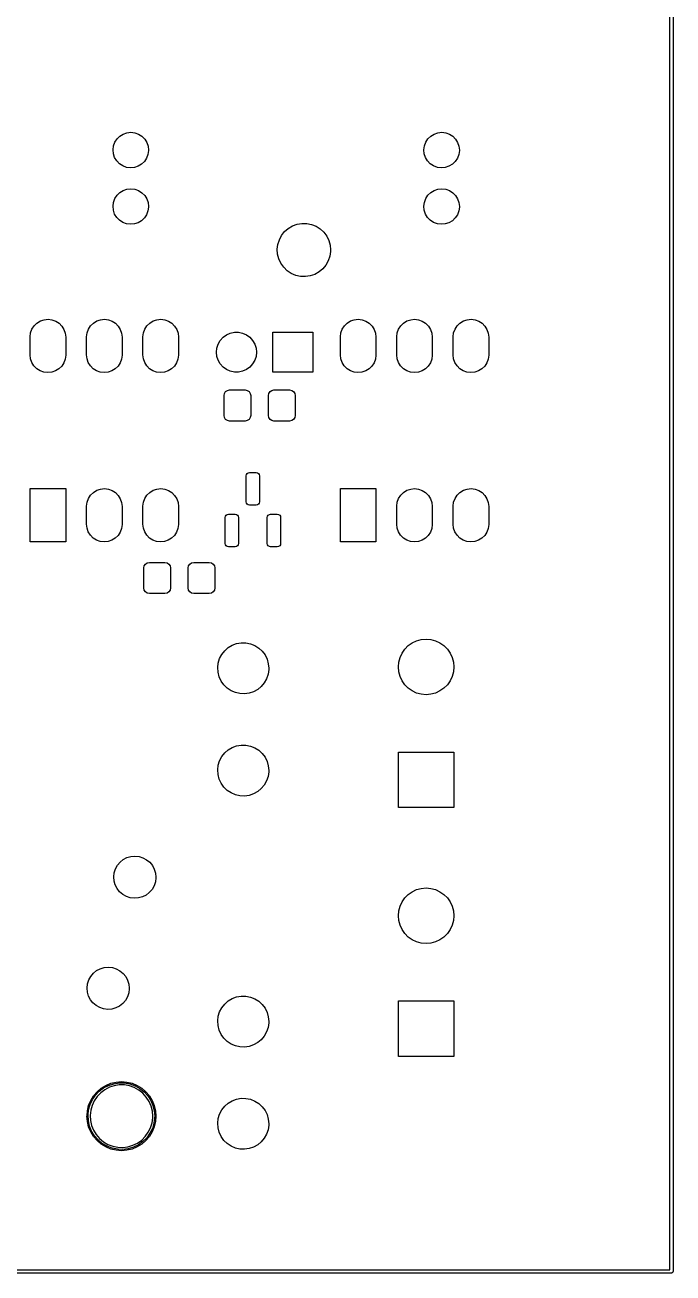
# Model space of a CAD drawing. Extents: x 10 to 287, y -200 to -10.
# Drawn here: x 177.7 to 206.9, y -122.3 to -66.2 of the extents above; entities that cross this region are included whole.
import ezdxf

# ---------------------------------------------------------------- set-up
doc = ezdxf.new("R2010")
doc.units = 0
doc.layers.add('BLACK', color=7, linetype='CONTINUOUS')

msp = doc.modelspace()

# ---------------------------------------------------------------- linework, layer by layer
at = {"layer": 'BLACK', "linetype": 'CONTINUOUS'}
for p, q in [((206.771, -122.195), (206.771, -36.8788)), ((206.921, -36.8038), (206.921, -122.27)), ((181.783, -71.4493), (181.88, -71.2994)), ((181.88, -71.2994), (182.007, -71.1746)), ((182.007, -71.1746), (182.159, -71.0811)), ((182.159, -71.0811), (182.328, -71.0237)), ((182.328, -71.0237), (182.506, -71.005)), ((182.506, -71.005), (182.683, -71.0261)), ((182.683, -71.0261), (182.851, -71.086)), ((182.851, -71.086), (183.001, -71.1815)), ((183.001, -71.1815), (183.127, -71.3081)), ((183.127, -71.3081), (183.221, -71.4593)), ((195.783, -71.4493), (195.88, -71.2994)), ((195.88, -71.2994), (196.007, -71.1746)), ((196.007, -71.1746), (196.159, -71.0811)), ((196.159, -71.0811), (196.328, -71.0237)), ((196.328, -71.0237), (196.506, -71.005)), ((196.506, -71.005), (196.683, -71.0261)), ((196.683, -71.0261), (196.851, -71.086)), ((196.851, -71.086), (197.001, -71.1815)), ((197.001, -71.1815), (197.127, -71.3081)), ((197.127, -71.3081), (197.221, -71.4593)), ((181.7, -71.7938), (181.722, -71.6169)), ((181.717, -71.9713), (181.7, -71.7938)), ((181.722, -71.6169), (181.783, -71.4493)), ((183.221, -71.4593), (183.28, -71.6278)), ((183.3, -71.8273), (183.275, -72.004)), ((183.28, -71.6278), (183.3, -71.805)), ((183.3, -71.805), (183.3, -71.8273)), ((195.7, -71.7938), (195.722, -71.6169)), ((195.717, -71.9713), (195.7, -71.7938)), ((195.722, -71.6169), (195.783, -71.4493)), ((197.221, -71.4593), (197.28, -71.6278)), ((197.3, -71.8273), (197.275, -72.004)), ((197.28, -71.6278), (197.3, -71.805)), ((197.3, -71.805), (197.3, -71.8273)), ((181.774, -72.1406), (181.717, -71.9713)), ((181.866, -72.2931), (181.774, -72.1406)), ((181.99, -72.4214), (181.866, -72.2931)), ((182.139, -72.5191), (181.99, -72.4214)), ((182.984, -72.4422), (182.83, -72.5335)), ((183.113, -72.3192), (182.984, -72.4422)), ((183.212, -72.1707), (183.113, -72.3192)), ((183.275, -72.004), (183.212, -72.1707)), ((195.774, -72.1406), (195.717, -71.9713)), ((195.866, -72.2931), (195.774, -72.1406)), ((195.99, -72.4214), (195.866, -72.2931)), ((196.139, -72.5191), (195.99, -72.4214)), ((196.984, -72.4422), (196.83, -72.5335)), ((197.113, -72.3192), (196.984, -72.4422)), ((197.212, -72.1707), (197.113, -72.3192)), ((197.275, -72.004), (197.212, -72.1707)), ((182.306, -72.5812), (182.139, -72.5191)), ((182.483, -72.6048), (182.306, -72.5812)), ((182.661, -72.5887), (182.483, -72.6048)), ((182.83, -72.5335), (182.661, -72.5887)), ((196.306, -72.5812), (196.139, -72.5191)), ((196.483, -72.6048), (196.306, -72.5812)), ((196.661, -72.5887), (196.483, -72.6048)), ((196.83, -72.5335), (196.661, -72.5887)), ((182.159, -73.6211), (182.328, -73.5637)), ((182.328, -73.5637), (182.506, -73.545)), ((182.506, -73.545), (182.683, -73.5661)), ((182.683, -73.5661), (182.851, -73.626)), ((196.159, -73.6211), (196.328, -73.5637)), ((196.328, -73.5637), (196.506, -73.545)), ((196.506, -73.545), (196.683, -73.5661)), ((196.683, -73.5661), (196.851, -73.626)), ((181.722, -74.1569), (181.783, -73.9893)), ((181.783, -73.9893), (181.88, -73.8394)), ((181.88, -73.8394), (182.007, -73.7146)), ((182.007, -73.7146), (182.159, -73.6211)), ((182.851, -73.626), (183.001, -73.7215)), ((183.001, -73.7215), (183.127, -73.8481)), ((183.127, -73.8481), (183.221, -73.9993)), ((183.221, -73.9993), (183.28, -74.1678)), ((195.722, -74.1569), (195.783, -73.9893)), ((195.783, -73.9893), (195.88, -73.8394)), ((195.88, -73.8394), (196.007, -73.7146)), ((196.007, -73.7146), (196.159, -73.6211)), ((196.851, -73.626), (197.001, -73.7215)), ((197.001, -73.7215), (197.127, -73.8481)), ((197.127, -73.8481), (197.221, -73.9993)), ((197.221, -73.9993), (197.28, -74.1678)), ((181.7, -74.3338), (181.722, -74.1569)), ((181.717, -74.5113), (181.7, -74.3338)), ((181.774, -74.6806), (181.717, -74.5113)), ((181.866, -74.8331), (181.774, -74.6806)), ((183.275, -74.544), (183.212, -74.7107)), ((183.3, -74.3673), (183.275, -74.544)), ((183.28, -74.1678), (183.3, -74.345)), ((183.3, -74.345), (183.3, -74.3673)), ((195.7, -74.3338), (195.722, -74.1569)), ((195.717, -74.5113), (195.7, -74.3338)), ((195.774, -74.6806), (195.717, -74.5113)), ((195.866, -74.8331), (195.774, -74.6806)), ((197.275, -74.544), (197.212, -74.7107)), ((197.3, -74.3673), (197.275, -74.544)), ((197.28, -74.1678), (197.3, -74.345)), ((197.3, -74.345), (197.3, -74.3673)), ((181.99, -74.9614), (181.866, -74.8331)), ((182.139, -75.0591), (181.99, -74.9614)), ((182.306, -75.1212), (182.139, -75.0591)), ((182.483, -75.1448), (182.306, -75.1212)), ((182.661, -75.1287), (182.483, -75.1448)), ((182.83, -75.0735), (182.661, -75.1287)), ((182.984, -74.9822), (182.83, -75.0735)), ((183.113, -74.8592), (182.984, -74.9822)), ((183.212, -74.7107), (183.113, -74.8592)), ((189.595, -75.3292), (189.783, -75.2169)), ((189.783, -75.2169), (189.989, -75.1409)), ((189.989, -75.1409), (190.206, -75.1037)), ((190.206, -75.1037), (190.425, -75.1066)), ((190.425, -75.1066), (190.641, -75.1494)), ((190.641, -75.1494), (190.845, -75.2308)), ((190.845, -75.2308), (191.031, -75.348)), ((195.99, -74.9614), (195.866, -74.8331)), ((196.139, -75.0591), (195.99, -74.9614)), ((196.306, -75.1212), (196.139, -75.0591)), ((196.483, -75.1448), (196.306, -75.1212)), ((196.661, -75.1287), (196.483, -75.1448)), ((196.83, -75.0735), (196.661, -75.1287)), ((196.984, -74.9822), (196.83, -75.0735)), ((197.113, -74.8592), (196.984, -74.9822)), ((197.212, -74.7107), (197.113, -74.8592)), ((189.191, -75.8408), (189.294, -75.6464)), ((189.294, -75.6464), (189.43, -75.474)), ((189.43, -75.474), (189.595, -75.3292)), ((191.031, -75.348), (191.192, -75.497)), ((191.192, -75.497), (191.323, -75.673)), ((191.323, -75.673), (191.42, -75.87)), ((189.1, -76.2686), (189.126, -76.0505)), ((189.115, -76.4877), (189.1, -76.2686)), ((189.126, -76.0505), (189.191, -75.8408)), ((191.42, -75.87), (191.48, -76.0813)), ((191.498, -76.3628), (191.467, -76.5801)), ((191.48, -76.0813), (191.5, -76.3)), ((191.5, -76.3), (191.498, -76.3628)), ((189.169, -76.7006), (189.115, -76.4877)), ((189.261, -76.9), (189.169, -76.7006)), ((189.388, -77.0793), (189.261, -76.9)), ((191.396, -76.7881), (191.289, -76.9797)), ((191.467, -76.5801), (191.396, -76.7881)), ((189.545, -77.2326), (189.388, -77.0793)), ((189.727, -77.3546), (189.545, -77.2326)), ((189.929, -77.4413), (189.727, -77.3546)), ((190.143, -77.4897), (189.929, -77.4413)), ((190.363, -77.4984), (190.143, -77.4897)), ((190.58, -77.4668), (190.363, -77.4984)), ((190.788, -77.3963), (190.58, -77.4668)), ((190.98, -77.289), (190.788, -77.3963)), ((191.149, -77.1485), (190.98, -77.289)), ((191.289, -76.9797), (191.149, -77.1485)), ((178.052, -79.8641), (178.149, -79.7142)), ((178.149, -79.7142), (178.276, -79.5894)), ((178.276, -79.5894), (178.428, -79.4959)), ((178.428, -79.4959), (178.597, -79.4385)), ((178.597, -79.4385), (178.774, -79.4198)), ((178.774, -79.4198), (178.952, -79.4409)), ((178.952, -79.4409), (179.12, -79.5008)), ((179.12, -79.5008), (179.27, -79.5963)), ((179.27, -79.5963), (179.396, -79.7229)), ((179.396, -79.7229), (179.49, -79.8741)), ((180.592, -79.8641), (180.689, -79.7142)), ((180.689, -79.7142), (180.816, -79.5894)), ((180.816, -79.5894), (180.968, -79.4959)), ((180.968, -79.4959), (181.137, -79.4385)), ((181.137, -79.4385), (181.314, -79.4198)), ((181.314, -79.4198), (181.492, -79.4409)), ((181.492, -79.4409), (181.66, -79.5008)), ((181.66, -79.5008), (181.81, -79.5963)), ((181.81, -79.5963), (181.936, -79.7229)), ((181.936, -79.7229), (182.03, -79.8741)), ((183.132, -79.8641), (183.229, -79.7142)), ((183.229, -79.7142), (183.356, -79.5894)), ((183.356, -79.5894), (183.508, -79.4959)), ((183.508, -79.4959), (183.677, -79.4385)), ((183.677, -79.4385), (183.854, -79.4198)), ((183.854, -79.4198), (184.032, -79.4409)), ((184.032, -79.4409), (184.2, -79.5008)), ((184.2, -79.5008), (184.35, -79.5963)), ((184.35, -79.5963), (184.476, -79.7229)), ((184.476, -79.7229), (184.57, -79.8741)), ((192.022, -79.8641), (192.119, -79.7142)), ((192.119, -79.7142), (192.246, -79.5894)), ((192.246, -79.5894), (192.398, -79.4959)), ((192.398, -79.4959), (192.567, -79.4385)), ((192.567, -79.4385), (192.744, -79.4198)), ((192.744, -79.4198), (192.922, -79.4409)), ((192.922, -79.4409), (193.09, -79.5008)), ((193.09, -79.5008), (193.24, -79.5963)), ((193.24, -79.5963), (193.366, -79.7229)), ((193.366, -79.7229), (193.46, -79.8741)), ((194.562, -79.8641), (194.659, -79.7142)), ((194.659, -79.7142), (194.786, -79.5894)), ((194.786, -79.5894), (194.938, -79.4959)), ((194.938, -79.4959), (195.107, -79.4385)), ((195.107, -79.4385), (195.284, -79.4198)), ((195.284, -79.4198), (195.462, -79.4409)), ((195.462, -79.4409), (195.63, -79.5008)), ((195.63, -79.5008), (195.78, -79.5963)), ((195.78, -79.5963), (195.906, -79.7229)), ((195.906, -79.7229), (196, -79.8741)), ((197.102, -79.8641), (197.199, -79.7142)), ((197.199, -79.7142), (197.326, -79.5894)), ((197.326, -79.5894), (197.478, -79.4959)), ((197.478, -79.4959), (197.647, -79.4385)), ((197.647, -79.4385), (197.824, -79.4198)), ((197.824, -79.4198), (198.002, -79.4409)), ((198.002, -79.4409), (198.17, -79.5008)), ((198.17, -79.5008), (198.32, -79.5963)), ((198.32, -79.5963), (198.446, -79.7229)), ((198.446, -79.7229), (198.54, -79.8741)), ((177.969, -80.2086), (177.991, -80.0317)), ((177.969, -80.2198), (177.969, -80.2086)), ((177.969, -81.0198), (177.969, -80.2198)), ((177.991, -80.0317), (178.052, -79.8641)), ((179.49, -79.8741), (179.549, -80.0426)), ((179.549, -80.0426), (179.569, -80.2198)), ((179.569, -80.2198), (179.569, -81.0198)), ((180.509, -80.2086), (180.531, -80.0317)), ((180.509, -80.2198), (180.509, -80.2086)), ((180.509, -81.0198), (180.509, -80.2198)), ((180.531, -80.0317), (180.592, -79.8641)), ((182.03, -79.8741), (182.089, -80.0426)), ((182.089, -80.0426), (182.109, -80.2198)), ((182.109, -80.2198), (182.109, -81.0198)), ((183.049, -80.2086), (183.071, -80.0317)), ((183.049, -80.2198), (183.049, -80.2086)), ((183.049, -81.0198), (183.049, -80.2198)), ((183.071, -80.0317), (183.132, -79.8641)), ((184.57, -79.8741), (184.629, -80.0426)), ((184.629, -80.0426), (184.649, -80.2198)), ((184.649, -80.2198), (184.649, -81.0198)), ((186.532, -80.371), (186.658, -80.2312)), ((186.658, -80.2312), (186.81, -80.1206)), ((186.81, -80.1206), (186.982, -80.044)), ((186.982, -80.044), (187.166, -80.0049)), ((187.166, -80.0049), (187.354, -80.0049)), ((187.354, -80.0049), (187.538, -80.044)), ((187.538, -80.044), (187.71, -80.1206)), ((187.71, -80.1206), (187.862, -80.2312)), ((187.862, -80.2312), (187.988, -80.371)), ((188.9, -81.8), (188.9, -80)), ((188.9, -80), (190.7, -80)), ((190.7, -80), (190.7, -81.8)), ((191.939, -80.2086), (191.961, -80.0317)), ((191.939, -80.2198), (191.939, -80.2086)), ((191.939, -81.0198), (191.939, -80.2198)), ((191.961, -80.0317), (192.022, -79.8641)), ((193.46, -79.8741), (193.519, -80.0426)), ((193.519, -80.0426), (193.539, -80.2198)), ((193.539, -80.2198), (193.539, -81.0198)), ((194.479, -80.2086), (194.501, -80.0317)), ((194.479, -80.2198), (194.479, -80.2086)), ((194.479, -81.0198), (194.479, -80.2198)), ((194.501, -80.0317), (194.562, -79.8641)), ((196, -79.8741), (196.059, -80.0426)), ((196.059, -80.0426), (196.079, -80.2198)), ((196.079, -80.2198), (196.079, -81.0198)), ((197.019, -80.2086), (197.041, -80.0317)), ((197.019, -80.2198), (197.019, -80.2086)), ((197.019, -81.0198), (197.019, -80.2198)), ((197.041, -80.0317), (197.102, -79.8641)), ((198.54, -79.8741), (198.599, -80.0426)), ((198.599, -80.0426), (198.619, -80.2198)), ((198.619, -80.2198), (198.619, -81.0198)), ((186.36, -80.9), (186.38, -80.7129)), ((186.38, -80.7129), (186.438, -80.5339)), ((186.438, -80.5339), (186.532, -80.371)), ((187.988, -80.371), (188.082, -80.5339)), ((188.082, -80.5339), (188.14, -80.7129)), ((188.14, -80.7129), (188.16, -80.9)), ((177.989, -81.197), (177.969, -81.0198)), ((178.047, -81.3655), (177.989, -81.197)), ((178.142, -81.5167), (178.047, -81.3655)), ((179.485, -81.3755), (179.389, -81.5254)), ((179.546, -81.2079), (179.485, -81.3755)), ((179.569, -81.031), (179.546, -81.2079)), ((179.569, -81.0198), (179.569, -81.031)), ((180.529, -81.197), (180.509, -81.0198)), ((180.587, -81.3655), (180.529, -81.197)), ((180.682, -81.5167), (180.587, -81.3655)), ((182.025, -81.3755), (181.929, -81.5254)), ((182.086, -81.2079), (182.025, -81.3755)), ((182.109, -81.031), (182.086, -81.2079)), ((182.109, -81.0198), (182.109, -81.031)), ((183.069, -81.197), (183.049, -81.0198)), ((183.127, -81.3655), (183.069, -81.197)), ((183.222, -81.5167), (183.127, -81.3655)), ((184.565, -81.3755), (184.469, -81.5254)), ((184.626, -81.2079), (184.565, -81.3755)), ((184.649, -81.031), (184.626, -81.2079)), ((184.649, -81.0198), (184.649, -81.031)), ((186.38, -81.0871), (186.36, -80.9)), ((186.438, -81.2661), (186.38, -81.0871)), ((186.532, -81.429), (186.438, -81.2661)), ((186.658, -81.5688), (186.532, -81.429)), ((187.988, -81.429), (187.862, -81.5688)), ((188.082, -81.2661), (187.988, -81.429)), ((188.14, -81.0871), (188.082, -81.2661)), ((188.16, -80.9), (188.14, -81.0871)), ((191.959, -81.197), (191.939, -81.0198)), ((192.017, -81.3655), (191.959, -81.197)), ((192.112, -81.5167), (192.017, -81.3655)), ((193.455, -81.3755), (193.359, -81.5254)), ((193.516, -81.2079), (193.455, -81.3755)), ((193.539, -81.031), (193.516, -81.2079)), ((193.539, -81.0198), (193.539, -81.031)), ((194.499, -81.197), (194.479, -81.0198)), ((194.557, -81.3655), (194.499, -81.197)), ((194.652, -81.5167), (194.557, -81.3655)), ((195.995, -81.3755), (195.899, -81.5254)), ((196.056, -81.2079), (195.995, -81.3755)), ((196.079, -81.031), (196.056, -81.2079)), ((196.079, -81.0198), (196.079, -81.031)), ((197.039, -81.197), (197.019, -81.0198)), ((197.097, -81.3655), (197.039, -81.197)), ((197.192, -81.5167), (197.097, -81.3655)), ((198.535, -81.3755), (198.439, -81.5254)), ((198.596, -81.2079), (198.535, -81.3755)), ((198.619, -81.031), (198.596, -81.2079)), ((198.619, -81.0198), (198.619, -81.031)), ((178.268, -81.6433), (178.142, -81.5167)), ((178.418, -81.7388), (178.268, -81.6433)), ((178.586, -81.7987), (178.418, -81.7388)), ((178.763, -81.8198), (178.586, -81.7987)), ((178.941, -81.8011), (178.763, -81.8198)), ((179.109, -81.7437), (178.941, -81.8011)), ((179.261, -81.6502), (179.109, -81.7437)), ((179.389, -81.5254), (179.261, -81.6502)), ((180.808, -81.6433), (180.682, -81.5167)), ((180.958, -81.7388), (180.808, -81.6433)), ((181.126, -81.7987), (180.958, -81.7388)), ((181.303, -81.8198), (181.126, -81.7987)), ((181.481, -81.8011), (181.303, -81.8198)), ((181.649, -81.7437), (181.481, -81.8011)), ((181.801, -81.6502), (181.649, -81.7437)), ((181.929, -81.5254), (181.801, -81.6502)), ((183.348, -81.6433), (183.222, -81.5167)), ((183.498, -81.7388), (183.348, -81.6433)), ((183.666, -81.7987), (183.498, -81.7388)), ((183.843, -81.8198), (183.666, -81.7987)), ((184.021, -81.8011), (183.843, -81.8198)), ((184.189, -81.7437), (184.021, -81.8011)), ((184.341, -81.6502), (184.189, -81.7437)), ((184.469, -81.5254), (184.341, -81.6502)), ((186.81, -81.6794), (186.658, -81.5688)), ((186.982, -81.756), (186.81, -81.6794)), ((187.166, -81.7951), (186.982, -81.756)), ((187.354, -81.7951), (187.166, -81.7951)), ((187.538, -81.756), (187.354, -81.7951)), ((187.71, -81.6794), (187.538, -81.756)), ((187.862, -81.5688), (187.71, -81.6794)), ((190.7, -81.8), (188.9, -81.8)), ((192.238, -81.6433), (192.112, -81.5167)), ((192.388, -81.7388), (192.238, -81.6433)), ((192.556, -81.7987), (192.388, -81.7388)), ((192.733, -81.8198), (192.556, -81.7987)), ((192.911, -81.8011), (192.733, -81.8198)), ((193.079, -81.7437), (192.911, -81.8011)), ((193.231, -81.6502), (193.079, -81.7437)), ((193.359, -81.5254), (193.231, -81.6502)), ((194.778, -81.6433), (194.652, -81.5167)), ((194.928, -81.7388), (194.778, -81.6433)), ((195.096, -81.7987), (194.928, -81.7388)), ((195.273, -81.8198), (195.096, -81.7987)), ((195.451, -81.8011), (195.273, -81.8198)), ((195.619, -81.7437), (195.451, -81.8011)), ((195.771, -81.6502), (195.619, -81.7437)), ((195.899, -81.5254), (195.771, -81.6502)), ((197.318, -81.6433), (197.192, -81.5167)), ((197.468, -81.7388), (197.318, -81.6433)), ((197.636, -81.7987), (197.468, -81.7388)), ((197.813, -81.8198), (197.636, -81.7987)), ((197.991, -81.8011), (197.813, -81.8198)), ((198.159, -81.7437), (197.991, -81.8011)), ((198.311, -81.6502), (198.159, -81.7437)), ((198.439, -81.5254), (198.311, -81.6502)), ((186.7, -82.85), (186.719, -82.7543)), ((186.7, -83.75), (186.7, -82.85)), ((186.719, -82.7543), (186.773, -82.6732)), ((186.773, -82.6732), (186.854, -82.619)), ((186.854, -82.619), (186.95, -82.6)), ((186.95, -82.6), (187.65, -82.6)), ((187.65, -82.6), (187.746, -82.619)), ((187.746, -82.619), (187.827, -82.6732)), ((187.827, -82.6732), (187.881, -82.7543)), ((187.881, -82.7543), (187.9, -82.85)), ((187.9, -82.85), (187.9, -83.75)), ((188.7, -82.85), (188.719, -82.7543)), ((188.7, -83.75), (188.7, -82.85)), ((188.719, -82.7543), (188.773, -82.6732)), ((188.773, -82.6732), (188.854, -82.619)), ((188.854, -82.619), (188.95, -82.6)), ((188.95, -82.6), (189.65, -82.6)), ((189.65, -82.6), (189.746, -82.619)), ((189.746, -82.619), (189.827, -82.6732)), ((189.827, -82.6732), (189.881, -82.7543)), ((189.881, -82.7543), (189.9, -82.85)), ((189.9, -82.85), (189.9, -83.75)), ((186.719, -83.8457), (186.7, -83.75)), ((186.773, -83.9268), (186.719, -83.8457)), ((186.854, -83.981), (186.773, -83.9268)), ((186.95, -84), (186.854, -83.981)), ((187.65, -84), (186.95, -84)), ((187.746, -83.981), (187.65, -84)), ((187.827, -83.9268), (187.746, -83.981)), ((187.881, -83.8457), (187.827, -83.9268)), ((187.9, -83.75), (187.881, -83.8457)), ((188.719, -83.8457), (188.7, -83.75)), ((188.773, -83.9268), (188.719, -83.8457)), ((188.854, -83.981), (188.773, -83.9268)), ((188.95, -84), (188.854, -83.981)), ((189.65, -84), (188.95, -84)), ((189.746, -83.981), (189.65, -84)), ((189.827, -83.9268), (189.746, -83.981)), ((189.881, -83.8457), (189.827, -83.9268)), ((189.9, -83.75), (189.881, -83.8457)), ((187.7, -86.4613), (187.711, -86.4039)), ((187.7, -87.6363), (187.7, -86.4613)), ((187.711, -86.4039), (187.744, -86.3553)), ((187.744, -86.3553), (187.793, -86.3228)), ((187.793, -86.3228), (187.85, -86.3113)), ((187.85, -86.3113), (188.15, -86.3113)), ((188.15, -86.3113), (188.207, -86.3228)), ((188.207, -86.3228), (188.256, -86.3553)), ((188.256, -86.3553), (188.289, -86.4039)), ((188.289, -86.4039), (188.3, -86.4613)), ((188.3, -86.4613), (188.3, -87.6363)), ((177.969, -89.4398), (177.969, -87.0398)), ((177.969, -87.0398), (179.569, -87.0398)), ((179.569, -87.0398), (179.569, -89.4398)), ((180.968, -87.1159), (181.137, -87.0585)), ((181.137, -87.0585), (181.314, -87.0398)), ((181.314, -87.0398), (181.492, -87.0609)), ((181.492, -87.0609), (181.66, -87.1208)), ((183.508, -87.1159), (183.677, -87.0585)), ((183.677, -87.0585), (183.854, -87.0398)), ((183.854, -87.0398), (184.032, -87.0609)), ((184.032, -87.0609), (184.2, -87.1208)), ((191.939, -89.4398), (191.939, -87.0398)), ((191.939, -87.0398), (193.539, -87.0398)), ((193.539, -87.0398), (193.539, -89.4398)), ((194.938, -87.1159), (195.107, -87.0585)), ((195.107, -87.0585), (195.284, -87.0398)), ((195.284, -87.0398), (195.462, -87.0609)), ((195.462, -87.0609), (195.63, -87.1208)), ((197.478, -87.1159), (197.647, -87.0585)), ((197.647, -87.0585), (197.824, -87.0398)), ((197.824, -87.0398), (198.002, -87.0609)), ((198.002, -87.0609), (198.17, -87.1208)), ((180.531, -87.6517), (180.592, -87.4841)), ((180.592, -87.4841), (180.689, -87.3342)), ((180.689, -87.3342), (180.816, -87.2094)), ((180.816, -87.2094), (180.968, -87.1159)), ((181.66, -87.1208), (181.81, -87.2163)), ((181.81, -87.2163), (181.936, -87.3429)), ((181.936, -87.3429), (182.03, -87.4941)), ((182.03, -87.4941), (182.089, -87.6626)), ((183.071, -87.6517), (183.132, -87.4841)), ((183.132, -87.4841), (183.229, -87.3342)), ((183.229, -87.3342), (183.356, -87.2094)), ((183.356, -87.2094), (183.508, -87.1159)), ((184.2, -87.1208), (184.35, -87.2163)), ((184.35, -87.2163), (184.476, -87.3429)), ((184.476, -87.3429), (184.57, -87.4941)), ((184.57, -87.4941), (184.629, -87.6626)), ((194.501, -87.6517), (194.562, -87.4841)), ((194.562, -87.4841), (194.659, -87.3342)), ((194.659, -87.3342), (194.786, -87.2094)), ((194.786, -87.2094), (194.938, -87.1159)), ((195.63, -87.1208), (195.78, -87.2163)), ((195.78, -87.2163), (195.906, -87.3429)), ((195.906, -87.3429), (196, -87.4941)), ((196, -87.4941), (196.059, -87.6626)), ((197.041, -87.6517), (197.102, -87.4841)), ((197.102, -87.4841), (197.199, -87.3342)), ((197.199, -87.3342), (197.326, -87.2094)), ((197.326, -87.2094), (197.478, -87.1159)), ((198.17, -87.1208), (198.32, -87.2163)), ((198.32, -87.2163), (198.446, -87.3429)), ((198.446, -87.3429), (198.54, -87.4941)), ((198.54, -87.4941), (198.599, -87.6626)), ((180.509, -87.8286), (180.531, -87.6517)), ((180.509, -87.8398), (180.509, -87.8286)), ((180.509, -88.6398), (180.509, -87.8398)), ((182.089, -87.6626), (182.109, -87.8398)), ((182.109, -87.8398), (182.109, -88.6398)), ((183.049, -87.8286), (183.071, -87.6517)), ((183.049, -87.8398), (183.049, -87.8286)), ((183.049, -88.6398), (183.049, -87.8398)), ((184.629, -87.6626), (184.649, -87.8398)), ((184.649, -87.8398), (184.649, -88.6398)), ((186.843, -88.1978), (186.9, -88.1863)), ((186.9, -88.1863), (187.2, -88.1863)), ((187.2, -88.1863), (187.257, -88.1978)), ((187.711, -87.6937), (187.7, -87.6363)), ((187.744, -87.7424), (187.711, -87.6937)), ((187.793, -87.7749), (187.744, -87.7424)), ((187.85, -87.7863), (187.793, -87.7749)), ((188.15, -87.7863), (187.85, -87.7863)), ((188.207, -87.7749), (188.15, -87.7863)), ((188.256, -87.7424), (188.207, -87.7749)), ((188.289, -87.6937), (188.256, -87.7424)), ((188.3, -87.6363), (188.289, -87.6937)), ((188.743, -88.1978), (188.8, -88.1863)), ((188.8, -88.1863), (189.1, -88.1863)), ((189.1, -88.1863), (189.157, -88.1978)), ((194.479, -87.8286), (194.501, -87.6517)), ((194.479, -87.8398), (194.479, -87.8286)), ((194.479, -88.6398), (194.479, -87.8398)), ((196.059, -87.6626), (196.079, -87.8398)), ((196.079, -87.8398), (196.079, -88.6398)), ((197.019, -87.8286), (197.041, -87.6517)), ((197.019, -87.8398), (197.019, -87.8286)), ((197.019, -88.6398), (197.019, -87.8398)), ((198.599, -87.6626), (198.619, -87.8398)), ((198.619, -87.8398), (198.619, -88.6398)), ((180.529, -88.817), (180.509, -88.6398)), ((182.109, -88.651), (182.086, -88.8279)), ((182.109, -88.6398), (182.109, -88.651)), ((183.069, -88.817), (183.049, -88.6398)), ((184.649, -88.651), (184.626, -88.8279)), ((184.649, -88.6398), (184.649, -88.651)), ((186.75, -88.3363), (186.761, -88.2789)), ((186.75, -89.5113), (186.75, -88.3363)), ((186.761, -88.2789), (186.794, -88.2303)), ((186.794, -88.2303), (186.843, -88.1978)), ((187.257, -88.1978), (187.306, -88.2303)), ((187.306, -88.2303), (187.339, -88.2789)), ((187.339, -88.2789), (187.35, -88.3363)), ((187.35, -88.3363), (187.35, -89.5113)), ((188.65, -88.3363), (188.661, -88.2789)), ((188.65, -89.5113), (188.65, -88.3363)), ((188.661, -88.2789), (188.694, -88.2303)), ((188.694, -88.2303), (188.743, -88.1978)), ((189.157, -88.1978), (189.206, -88.2303)), ((189.206, -88.2303), (189.239, -88.2789)), ((189.239, -88.2789), (189.25, -88.3363)), ((189.25, -88.3363), (189.25, -89.5113)), ((194.499, -88.817), (194.479, -88.6398)), ((196.079, -88.651), (196.056, -88.8279)), ((196.079, -88.6398), (196.079, -88.651)), ((197.039, -88.817), (197.019, -88.6398)), ((198.619, -88.651), (198.596, -88.8279)), ((198.619, -88.6398), (198.619, -88.651)), ((180.587, -88.9855), (180.529, -88.817)), ((180.682, -89.1367), (180.587, -88.9855)), ((180.808, -89.2633), (180.682, -89.1367)), ((180.958, -89.3588), (180.808, -89.2633)), ((181.801, -89.2702), (181.649, -89.3637)), ((181.929, -89.1454), (181.801, -89.2702)), ((182.025, -88.9955), (181.929, -89.1454)), ((182.086, -88.8279), (182.025, -88.9955)), ((183.127, -88.9855), (183.069, -88.817)), ((183.222, -89.1367), (183.127, -88.9855)), ((183.348, -89.2633), (183.222, -89.1367)), ((183.498, -89.3588), (183.348, -89.2633)), ((184.341, -89.2702), (184.189, -89.3637)), ((184.469, -89.1454), (184.341, -89.2702)), ((184.565, -88.9955), (184.469, -89.1454)), ((184.626, -88.8279), (184.565, -88.9955)), ((194.557, -88.9855), (194.499, -88.817)), ((194.652, -89.1367), (194.557, -88.9855)), ((194.778, -89.2633), (194.652, -89.1367)), ((194.928, -89.3588), (194.778, -89.2633)), ((195.771, -89.2702), (195.619, -89.3637)), ((195.899, -89.1454), (195.771, -89.2702)), ((195.995, -88.9955), (195.899, -89.1454)), ((196.056, -88.8279), (195.995, -88.9955)), ((197.097, -88.9855), (197.039, -88.817)), ((197.192, -89.1367), (197.097, -88.9855)), ((197.318, -89.2633), (197.192, -89.1367)), ((197.468, -89.3588), (197.318, -89.2633)), ((198.311, -89.2702), (198.159, -89.3637)), ((198.439, -89.1454), (198.311, -89.2702)), ((198.535, -88.9955), (198.439, -89.1454)), ((198.596, -88.8279), (198.535, -88.9955)), ((179.569, -89.4398), (177.969, -89.4398)), ((181.126, -89.4187), (180.958, -89.3588)), ((181.303, -89.4398), (181.126, -89.4187)), ((181.481, -89.4211), (181.303, -89.4398)), ((181.649, -89.3637), (181.481, -89.4211)), ((183.666, -89.4187), (183.498, -89.3588)), ((183.843, -89.4398), (183.666, -89.4187)), ((184.021, -89.4211), (183.843, -89.4398)), ((184.189, -89.3637), (184.021, -89.4211)), ((186.761, -89.5687), (186.75, -89.5113)), ((186.794, -89.6174), (186.761, -89.5687)), ((186.843, -89.6499), (186.794, -89.6174)), ((186.9, -89.6613), (186.843, -89.6499)), ((187.2, -89.6613), (186.9, -89.6613)), ((187.257, -89.6499), (187.2, -89.6613)), ((187.306, -89.6174), (187.257, -89.6499)), ((187.339, -89.5687), (187.306, -89.6174)), ((187.35, -89.5113), (187.339, -89.5687)), ((188.661, -89.5687), (188.65, -89.5113)), ((188.694, -89.6174), (188.661, -89.5687)), ((188.743, -89.6499), (188.694, -89.6174)), ((188.8, -89.6613), (188.743, -89.6499)), ((189.1, -89.6613), (188.8, -89.6613)), ((189.157, -89.6499), (189.1, -89.6613)), ((189.206, -89.6174), (189.157, -89.6499)), ((189.239, -89.5687), (189.206, -89.6174)), ((189.25, -89.5113), (189.239, -89.5687)), ((193.539, -89.4398), (191.939, -89.4398)), ((195.096, -89.4187), (194.928, -89.3588)), ((195.273, -89.4398), (195.096, -89.4187)), ((195.451, -89.4211), (195.273, -89.4398)), ((195.619, -89.3637), (195.451, -89.4211)), ((197.636, -89.4187), (197.468, -89.3588)), ((197.813, -89.4398), (197.636, -89.4187)), ((197.991, -89.4211), (197.813, -89.4398)), ((198.159, -89.3637), (197.991, -89.4211)), ((183.106, -90.5164), (183.16, -90.4353)), ((183.16, -90.4353), (183.241, -90.3811)), ((183.241, -90.3811), (183.337, -90.3621)), ((183.337, -90.3621), (184.037, -90.3621)), ((184.037, -90.3621), (184.133, -90.3811)), ((184.133, -90.3811), (184.214, -90.4353)), ((184.214, -90.4353), (184.268, -90.5164)), ((185.106, -90.5164), (185.16, -90.4353)), ((185.16, -90.4353), (185.241, -90.3811)), ((185.241, -90.3811), (185.337, -90.3621)), ((185.337, -90.3621), (186.037, -90.3621)), ((186.037, -90.3621), (186.133, -90.3811)), ((186.133, -90.3811), (186.214, -90.4353)), ((186.214, -90.4353), (186.268, -90.5164)), ((183.087, -90.6121), (183.106, -90.5164)), ((183.087, -91.5121), (183.087, -90.6121)), ((184.268, -90.5164), (184.287, -90.6121)), ((184.287, -90.6121), (184.287, -91.5121)), ((185.087, -90.6121), (185.106, -90.5164)), ((185.087, -91.5121), (185.087, -90.6121)), ((186.268, -90.5164), (186.287, -90.6121)), ((186.287, -90.6121), (186.287, -91.5121)), ((183.106, -91.6077), (183.087, -91.5121)), ((184.287, -91.5121), (184.268, -91.6077)), ((185.106, -91.6077), (185.087, -91.5121)), ((186.287, -91.5121), (186.268, -91.6077)), ((183.16, -91.6888), (183.106, -91.6077)), ((183.241, -91.743), (183.16, -91.6888)), ((183.337, -91.7621), (183.241, -91.743)), ((184.037, -91.7621), (183.337, -91.7621)), ((184.133, -91.743), (184.037, -91.7621)), ((184.214, -91.6888), (184.133, -91.743)), ((184.268, -91.6077), (184.214, -91.6888)), ((185.16, -91.6888), (185.106, -91.6077)), ((185.241, -91.743), (185.16, -91.6888)), ((185.337, -91.7621), (185.241, -91.743)), ((186.037, -91.7621), (185.337, -91.7621)), ((186.133, -91.743), (186.037, -91.7621)), ((186.214, -91.6888), (186.133, -91.743)), ((186.268, -91.6077), (186.214, -91.6888)), ((186.6, -94.5022), (186.73, -94.337)), ((186.73, -94.337), (186.888, -94.1982)), ((186.888, -94.1982), (187.069, -94.0906)), ((187.069, -94.0906), (187.267, -94.0178)), ((187.267, -94.0178), (187.474, -93.9821)), ((187.474, -93.9821), (187.685, -93.9849)), ((187.685, -93.9849), (187.891, -94.0259)), ((187.891, -94.0259), (188.087, -94.1039)), ((188.087, -94.1039), (188.265, -94.2162)), ((188.265, -94.2162), (188.419, -94.3591)), ((188.419, -94.3591), (188.545, -94.5277)), ((194.717, -94.44), (194.842, -94.2615)), ((194.842, -94.2615), (194.997, -94.1074)), ((194.997, -94.1074), (195.175, -93.9825)), ((195.175, -93.9825), (195.372, -93.8904)), ((195.372, -93.8904), (195.583, -93.834)), ((195.583, -93.834), (195.8, -93.815)), ((195.8, -93.815), (196.017, -93.834)), ((196.017, -93.834), (196.228, -93.8904)), ((196.228, -93.8904), (196.425, -93.9825)), ((196.425, -93.9825), (196.603, -94.1074)), ((196.603, -94.1074), (196.758, -94.2615)), ((196.758, -94.2615), (196.883, -94.44)), ((186.415, -95.0985), (186.44, -94.8895)), ((186.44, -94.8895), (186.502, -94.6885)), ((186.502, -94.6885), (186.6, -94.5022)), ((188.545, -94.5277), (188.638, -94.7165)), ((188.638, -94.7165), (188.695, -94.919)), ((188.695, -94.919), (188.714, -95.1286)), ((194.55, -95.065), (194.569, -94.8479)), ((194.569, -94.8479), (194.625, -94.6375)), ((194.625, -94.6375), (194.717, -94.44)), ((196.883, -94.44), (196.975, -94.6375)), ((196.975, -94.6375), (197.031, -94.8479)), ((197.031, -94.8479), (197.05, -95.065)), ((186.429, -95.3085), (186.415, -95.0985)), ((186.48, -95.5125), (186.429, -95.3085)), ((188.683, -95.397), (188.615, -95.5963)), ((188.713, -95.1888), (188.683, -95.397)), ((188.714, -95.1286), (188.713, -95.1888)), ((194.569, -95.2821), (194.55, -95.065)), ((194.625, -95.4925), (194.569, -95.2821)), ((194.717, -95.69), (194.625, -95.4925)), ((196.975, -95.4925), (196.883, -95.69)), ((197.031, -95.2821), (196.975, -95.4925)), ((197.05, -95.065), (197.031, -95.2821)), ((186.569, -95.7036), (186.48, -95.5125)), ((186.69, -95.8754), (186.569, -95.7036)), ((186.841, -96.0223), (186.69, -95.8754)), ((187.016, -96.1392), (186.841, -96.0223)), ((188.378, -95.9418), (188.216, -96.0763)), ((188.512, -95.7799), (188.378, -95.9418)), ((188.615, -95.5963), (188.512, -95.7799)), ((194.842, -95.8685), (194.717, -95.69)), ((194.997, -96.0226), (194.842, -95.8685)), ((195.175, -96.1475), (194.997, -96.0226)), ((196.603, -96.0226), (196.425, -96.1475)), ((196.758, -95.8685), (196.603, -96.0226)), ((196.883, -95.69), (196.758, -95.8685)), ((187.209, -96.2223), (187.016, -96.1392)), ((187.414, -96.2687), (187.209, -96.2223)), ((187.625, -96.277), (187.414, -96.2687)), ((187.833, -96.2468), (187.625, -96.277)), ((188.032, -96.1792), (187.833, -96.2468)), ((188.216, -96.0763), (188.032, -96.1792)), ((195.372, -96.2396), (195.175, -96.1475)), ((195.583, -96.296), (195.372, -96.2396)), ((195.8, -96.315), (195.583, -96.296)), ((196.017, -96.296), (195.8, -96.315)), ((196.228, -96.2396), (196.017, -96.296)), ((196.425, -96.1475), (196.228, -96.2396)), ((186.73, -98.937), (186.888, -98.7982)), ((186.888, -98.7982), (187.069, -98.6906)), ((187.069, -98.6906), (187.267, -98.6178)), ((187.267, -98.6178), (187.474, -98.5821)), ((187.474, -98.5821), (187.685, -98.5849)), ((187.685, -98.5849), (187.891, -98.6259)), ((187.891, -98.6259), (188.087, -98.7039)), ((188.087, -98.7039), (188.265, -98.8162)), ((188.265, -98.8162), (188.419, -98.9591)), ((186.44, -99.4895), (186.502, -99.2885)), ((186.502, -99.2885), (186.6, -99.1022)), ((186.6, -99.1022), (186.73, -98.937)), ((188.419, -98.9591), (188.545, -99.1277)), ((188.545, -99.1277), (188.638, -99.3165)), ((188.638, -99.3165), (188.695, -99.519)), ((194.55, -101.395), (194.55, -98.895)), ((194.55, -98.895), (197.05, -98.895)), ((197.05, -98.895), (197.05, -101.395)), ((186.415, -99.6985), (186.44, -99.4895)), ((186.429, -99.9085), (186.415, -99.6985)), ((186.48, -100.112), (186.429, -99.9085)), ((188.713, -99.7888), (188.683, -99.997)), ((188.695, -99.519), (188.714, -99.7286)), ((188.714, -99.7286), (188.713, -99.7888)), ((186.569, -100.304), (186.48, -100.112)), ((186.69, -100.475), (186.569, -100.304)), ((186.841, -100.622), (186.69, -100.475)), ((188.378, -100.542), (188.216, -100.676)), ((188.512, -100.38), (188.378, -100.542)), ((188.615, -100.196), (188.512, -100.38)), ((188.683, -99.997), (188.615, -100.196)), ((187.016, -100.739), (186.841, -100.622)), ((187.209, -100.822), (187.016, -100.739)), ((187.414, -100.869), (187.209, -100.822)), ((187.625, -100.877), (187.414, -100.869)), ((187.833, -100.847), (187.625, -100.877)), ((188.032, -100.779), (187.833, -100.847)), ((188.216, -100.676), (188.032, -100.779)), ((197.05, -101.395), (194.55, -101.395)), ((181.897, -103.993), (182.016, -103.851)), ((182.016, -103.851), (182.161, -103.735)), ((182.161, -103.735), (182.325, -103.649)), ((182.325, -103.649), (182.503, -103.597)), ((182.503, -103.597), (182.687, -103.58)), ((182.687, -103.58), (182.872, -103.599)), ((182.872, -103.599), (183.049, -103.654)), ((183.049, -103.654), (183.212, -103.742)), ((183.212, -103.742), (183.355, -103.86)), ((183.355, -103.86), (183.472, -104.004)), ((181.731, -104.517), (181.752, -104.332)), ((181.752, -104.332), (181.808, -104.156)), ((181.808, -104.156), (181.897, -103.993)), ((183.472, -104.004), (183.559, -104.168)), ((183.559, -104.168), (183.613, -104.345)), ((183.613, -104.345), (183.631, -104.53)), ((181.746, -104.701), (181.731, -104.517)), ((181.798, -104.88), (181.746, -104.701)), ((181.882, -105.044), (181.798, -104.88)), ((183.549, -104.916), (183.457, -105.077)), ((183.607, -104.74), (183.549, -104.916)), ((183.63, -104.556), (183.607, -104.74)), ((183.631, -104.53), (183.63, -104.556)), ((195.372, -105.09), (195.583, -105.034)), ((195.583, -105.034), (195.8, -105.015)), ((195.8, -105.015), (196.017, -105.034)), ((196.017, -105.034), (196.228, -105.09)), ((181.997, -105.19), (181.882, -105.044)), ((182.139, -105.31), (181.997, -105.19)), ((182.301, -105.4), (182.139, -105.31)), ((182.477, -105.458), (182.301, -105.4)), ((182.661, -105.48), (182.477, -105.458)), ((182.846, -105.465), (182.661, -105.48)), ((183.024, -105.416), (182.846, -105.465)), ((183.19, -105.332), (183.024, -105.416)), ((183.336, -105.218), (183.19, -105.332)), ((183.457, -105.077), (183.336, -105.218)), ((194.717, -105.64), (194.842, -105.462)), ((194.842, -105.462), (194.997, -105.307)), ((194.997, -105.307), (195.175, -105.182)), ((195.175, -105.182), (195.372, -105.09)), ((196.228, -105.09), (196.425, -105.182)), ((196.425, -105.182), (196.603, -105.307)), ((196.603, -105.307), (196.758, -105.462)), ((196.758, -105.462), (196.883, -105.64)), ((194.55, -106.265), (194.569, -106.048)), ((194.569, -106.048), (194.625, -105.837)), ((194.625, -105.837), (194.717, -105.64)), ((196.883, -105.64), (196.975, -105.837)), ((196.975, -105.837), (197.031, -106.048)), ((197.031, -106.048), (197.05, -106.265)), ((194.569, -106.482), (194.55, -106.265)), ((194.625, -106.693), (194.569, -106.482)), ((194.717, -106.89), (194.625, -106.693)), ((196.975, -106.693), (196.883, -106.89)), ((197.031, -106.482), (196.975, -106.693)), ((197.05, -106.265), (197.031, -106.482)), ((194.842, -107.068), (194.717, -106.89)), ((194.997, -107.223), (194.842, -107.068)), ((195.175, -107.348), (194.997, -107.223)), ((196.603, -107.223), (196.425, -107.348)), ((196.758, -107.068), (196.603, -107.223)), ((196.883, -106.89), (196.758, -107.068)), ((195.372, -107.44), (195.175, -107.348)), ((195.583, -107.496), (195.372, -107.44)), ((195.8, -107.515), (195.583, -107.496)), ((196.017, -107.496), (195.8, -107.515)), ((196.228, -107.44), (196.017, -107.496)), ((196.425, -107.348), (196.228, -107.44)), ((180.697, -108.993), (180.816, -108.851)), ((180.816, -108.851), (180.961, -108.735)), ((180.961, -108.735), (181.125, -108.649)), ((181.125, -108.649), (181.303, -108.597)), ((181.303, -108.597), (181.487, -108.58)), ((181.487, -108.58), (181.672, -108.599)), ((181.672, -108.599), (181.849, -108.654)), ((181.849, -108.654), (182.012, -108.742)), ((182.012, -108.742), (182.155, -108.86)), ((182.155, -108.86), (182.272, -109.004)), ((180.531, -109.517), (180.552, -109.332)), ((180.546, -109.701), (180.531, -109.517)), ((180.552, -109.332), (180.608, -109.156)), ((180.608, -109.156), (180.697, -108.993)), ((182.272, -109.004), (182.359, -109.168)), ((182.359, -109.168), (182.413, -109.345)), ((182.413, -109.345), (182.431, -109.53)), ((182.431, -109.53), (182.43, -109.556)), ((180.598, -109.88), (180.546, -109.701)), ((180.682, -110.044), (180.598, -109.88)), ((180.797, -110.19), (180.682, -110.044)), ((182.257, -110.077), (182.136, -110.218)), ((182.349, -109.916), (182.257, -110.077)), ((182.407, -109.74), (182.349, -109.916)), ((182.43, -109.556), (182.407, -109.74)), ((186.73, -110.237), (186.888, -110.098)), ((186.888, -110.098), (187.069, -109.991)), ((187.069, -109.991), (187.267, -109.918)), ((187.267, -109.918), (187.474, -109.882)), ((187.474, -109.882), (187.685, -109.885)), ((187.685, -109.885), (187.891, -109.926)), ((187.891, -109.926), (188.087, -110.004)), ((188.087, -110.004), (188.265, -110.116)), ((194.55, -112.595), (194.55, -110.095)), ((194.55, -110.095), (197.05, -110.095)), ((197.05, -110.095), (197.05, -112.595)), ((180.939, -110.31), (180.797, -110.19)), ((181.101, -110.4), (180.939, -110.31)), ((181.277, -110.458), (181.101, -110.4)), ((181.461, -110.48), (181.277, -110.458)), ((181.646, -110.465), (181.461, -110.48)), ((181.824, -110.416), (181.646, -110.465)), ((181.99, -110.332), (181.824, -110.416)), ((182.136, -110.218), (181.99, -110.332)), ((186.44, -110.789), (186.502, -110.588)), ((186.502, -110.588), (186.6, -110.402)), ((186.6, -110.402), (186.73, -110.237)), ((188.265, -110.116), (188.419, -110.259)), ((188.419, -110.259), (188.545, -110.428)), ((188.545, -110.428), (188.638, -110.616)), ((188.638, -110.616), (188.695, -110.819)), ((186.415, -110.998), (186.44, -110.789)), ((186.429, -111.208), (186.415, -110.998)), ((186.48, -111.412), (186.429, -111.208)), ((188.713, -111.089), (188.683, -111.297)), ((188.695, -110.819), (188.714, -111.029)), ((188.714, -111.029), (188.713, -111.089)), ((186.569, -111.604), (186.48, -111.412)), ((186.69, -111.775), (186.569, -111.604)), ((186.841, -111.922), (186.69, -111.775)), ((188.512, -111.68), (188.378, -111.842)), ((188.615, -111.496), (188.512, -111.68)), ((188.683, -111.297), (188.615, -111.496)), ((187.016, -112.039), (186.841, -111.922)), ((187.209, -112.122), (187.016, -112.039)), ((187.414, -112.169), (187.209, -112.122)), ((187.625, -112.177), (187.414, -112.169)), ((187.833, -112.147), (187.625, -112.177)), ((188.032, -112.079), (187.833, -112.147)), ((188.216, -111.976), (188.032, -112.079)), ((188.378, -111.842), (188.216, -111.976)), ((197.05, -112.595), (194.55, -112.595)), ((180.981, -114.185), (181.167, -114.027)), ((181.082, -114.161), (181.278, -114.013)), ((181.167, -114.027), (181.375, -113.899)), ((181.278, -114.013), (181.496, -113.9)), ((181.535, -113.985), (181.33, -114.092)), ((181.375, -113.899), (181.6, -113.806)), ((181.496, -113.9), (181.73, -113.823)), ((181.754, -113.913), (181.535, -113.985)), ((181.6, -113.806), (181.838, -113.749)), ((181.73, -113.823), (181.973, -113.786)), ((181.983, -113.878), (181.754, -113.913)), ((181.838, -113.749), (182.081, -113.73)), ((181.973, -113.786), (182.219, -113.789)), ((182.214, -113.881), (181.983, -113.878)), ((182.081, -113.73), (182.324, -113.749)), ((182.441, -113.922), (182.214, -113.881)), ((182.219, -113.789), (182.461, -113.832)), ((182.324, -113.749), (182.561, -113.806)), ((182.659, -113.999), (182.441, -113.922)), ((182.461, -113.832), (182.693, -113.914)), ((182.561, -113.806), (182.787, -113.899)), ((182.861, -114.111), (182.659, -113.999)), ((182.693, -113.914), (182.908, -114.033)), ((182.787, -113.899), (182.995, -114.027)), ((182.995, -114.027), (183.18, -114.185)), ((180.602, -114.804), (180.695, -114.579)), ((180.67, -114.765), (180.774, -114.542)), ((180.695, -114.579), (180.823, -114.371)), ((180.855, -114.588), (180.758, -114.798)), ((180.774, -114.542), (180.912, -114.338)), ((180.823, -114.371), (180.981, -114.185)), ((180.985, -114.398), (180.855, -114.588)), ((180.912, -114.338), (181.082, -114.161)), ((181.145, -114.231), (180.985, -114.398)), ((181.33, -114.092), (181.145, -114.231)), ((183.042, -114.254), (182.861, -114.111)), ((182.908, -114.033), (183.101, -114.185)), ((183.198, -114.425), (183.042, -114.254)), ((183.101, -114.185), (183.266, -114.367)), ((183.18, -114.185), (183.339, -114.371)), ((183.323, -114.619), (183.198, -114.425)), ((183.266, -114.367), (183.4, -114.574)), ((183.339, -114.371), (183.466, -114.579)), ((183.4, -114.574), (183.498, -114.799)), ((183.466, -114.579), (183.56, -114.804)), ((186.888, -114.698), (187.069, -114.591)), ((187.069, -114.591), (187.267, -114.518)), ((187.267, -114.518), (187.474, -114.482)), ((187.474, -114.482), (187.685, -114.485)), ((187.685, -114.485), (187.891, -114.526)), ((187.891, -114.526), (188.087, -114.604)), ((180.529, -115.25), (180.545, -115.042)), ((180.545, -115.042), (180.602, -114.804)), ((180.578, -115.246), (180.604, -115.001)), ((180.604, -115.001), (180.67, -114.765)), ((180.696, -115.021), (180.671, -115.25)), ((180.758, -114.798), (180.696, -115.021)), ((183.415, -114.83), (183.323, -114.619)), ((183.472, -115.055), (183.415, -114.83)), ((183.491, -115.285), (183.472, -115.055)), ((183.498, -114.799), (183.558, -115.037)), ((183.558, -115.037), (183.578, -115.282)), ((183.56, -114.804), (183.617, -115.042)), ((183.617, -115.042), (183.636, -115.285)), ((186.502, -115.188), (186.6, -115.002)), ((186.6, -115.002), (186.73, -114.837)), ((186.73, -114.837), (186.888, -114.698)), ((188.087, -114.604), (188.265, -114.716)), ((188.265, -114.716), (188.419, -114.859)), ((188.419, -114.859), (188.545, -115.028)), ((188.545, -115.028), (188.638, -115.216)), ((180.526, -115.285), (180.529, -115.25)), ((180.545, -115.528), (180.526, -115.285)), ((180.602, -115.765), (180.545, -115.528)), ((180.592, -115.491), (180.578, -115.246)), ((180.646, -115.731), (180.592, -115.491)), ((180.671, -115.25), (180.685, -115.481)), ((180.685, -115.481), (180.736, -115.706)), ((180.736, -115.706), (180.822, -115.92)), ((183.392, -115.804), (183.459, -115.583)), ((183.459, -115.583), (183.489, -115.354)), ((183.544, -115.599), (183.472, -115.835)), ((183.489, -115.354), (183.491, -115.285)), ((183.576, -115.356), (183.544, -115.599)), ((183.617, -115.528), (183.56, -115.765)), ((183.578, -115.282), (183.576, -115.356)), ((183.636, -115.285), (183.617, -115.528)), ((186.415, -115.598), (186.44, -115.389)), ((186.429, -115.808), (186.415, -115.598)), ((186.44, -115.389), (186.502, -115.188)), ((188.638, -115.216), (188.695, -115.419)), ((188.713, -115.689), (188.683, -115.897)), ((188.695, -115.419), (188.714, -115.629)), ((188.714, -115.629), (188.713, -115.689)), ((180.695, -115.991), (180.602, -115.765)), ((180.739, -115.959), (180.646, -115.731)), ((180.823, -116.199), (180.695, -115.991)), ((180.867, -116.168), (180.739, -115.959)), ((180.822, -115.92), (180.943, -116.117)), ((180.981, -116.384), (180.823, -116.199)), ((181.028, -116.354), (180.867, -116.168)), ((180.943, -116.117), (181.094, -116.292)), ((182.991, -116.362), (183.154, -116.199)), ((183.22, -116.255), (183.046, -116.428)), ((183.154, -116.199), (183.289, -116.011)), ((183.339, -116.199), (183.18, -116.384)), ((183.364, -116.055), (183.22, -116.255)), ((183.289, -116.011), (183.392, -115.804)), ((183.466, -115.991), (183.339, -116.199)), ((183.472, -115.835), (183.364, -116.055)), ((183.56, -115.765), (183.466, -115.991)), ((186.48, -116.012), (186.429, -115.808)), ((186.569, -116.204), (186.48, -116.012)), ((186.69, -116.375), (186.569, -116.204)), ((188.615, -116.096), (188.512, -116.28)), ((188.683, -115.897), (188.615, -116.096)), ((181.167, -116.543), (180.981, -116.384)), ((181.217, -116.511), (181.028, -116.354)), ((181.094, -116.292), (181.272, -116.44)), ((181.375, -116.67), (181.167, -116.543)), ((181.43, -116.635), (181.217, -116.511)), ((181.272, -116.44), (181.472, -116.556)), ((181.6, -116.764), (181.375, -116.67)), ((181.659, -116.723), (181.43, -116.635)), ((181.472, -116.556), (181.688, -116.639)), ((181.838, -116.821), (181.6, -116.764)), ((181.9, -116.772), (181.659, -116.723)), ((181.688, -116.639), (181.914, -116.685)), ((182.081, -116.84), (181.838, -116.821)), ((182.146, -116.781), (181.9, -116.772)), ((181.914, -116.685), (182.145, -116.693)), ((182.324, -116.821), (182.081, -116.84)), ((182.145, -116.693), (182.374, -116.664)), ((182.39, -116.75), (182.146, -116.781)), ((182.561, -116.764), (182.324, -116.821)), ((182.374, -116.664), (182.595, -116.597)), ((182.625, -116.679), (182.39, -116.75)), ((182.787, -116.67), (182.561, -116.764)), ((182.595, -116.597), (182.803, -116.496)), ((182.846, -116.571), (182.625, -116.679)), ((182.995, -116.543), (182.787, -116.67)), ((182.803, -116.496), (182.991, -116.362)), ((183.046, -116.428), (182.846, -116.571)), ((183.18, -116.384), (182.995, -116.543)), ((186.841, -116.522), (186.69, -116.375)), ((187.016, -116.639), (186.841, -116.522)), ((187.209, -116.722), (187.016, -116.639)), ((187.414, -116.769), (187.209, -116.722)), ((187.625, -116.777), (187.414, -116.769)), ((187.833, -116.747), (187.625, -116.777)), ((188.032, -116.679), (187.833, -116.747)), ((188.216, -116.576), (188.032, -116.679)), ((188.378, -116.442), (188.216, -116.576)), ((188.512, -116.28), (188.378, -116.442)), ((206.846, -122.345), (33.4909, -122.345)), ((33.5659, -122.195), (206.771, -122.195)), ((206.864, -122.338), (206.846, -122.345)), ((206.883, -122.335), (206.864, -122.338)), ((206.888, -122.33), (206.883, -122.335)), ((206.894, -122.327), (206.888, -122.33)), ((206.904, -122.31), (206.894, -122.327)), ((206.916, -122.295), (206.904, -122.31)), ((206.918, -122.286), (206.916, -122.295)), ((206.92, -122.283), (206.918, -122.286)), ((206.921, -122.27), (206.919, -122.28)), ((206.919, -122.28), (206.92, -122.283))]:
    msp.add_line(p, q, dxfattribs=at)

doc.saveas('drawing.dxf')
